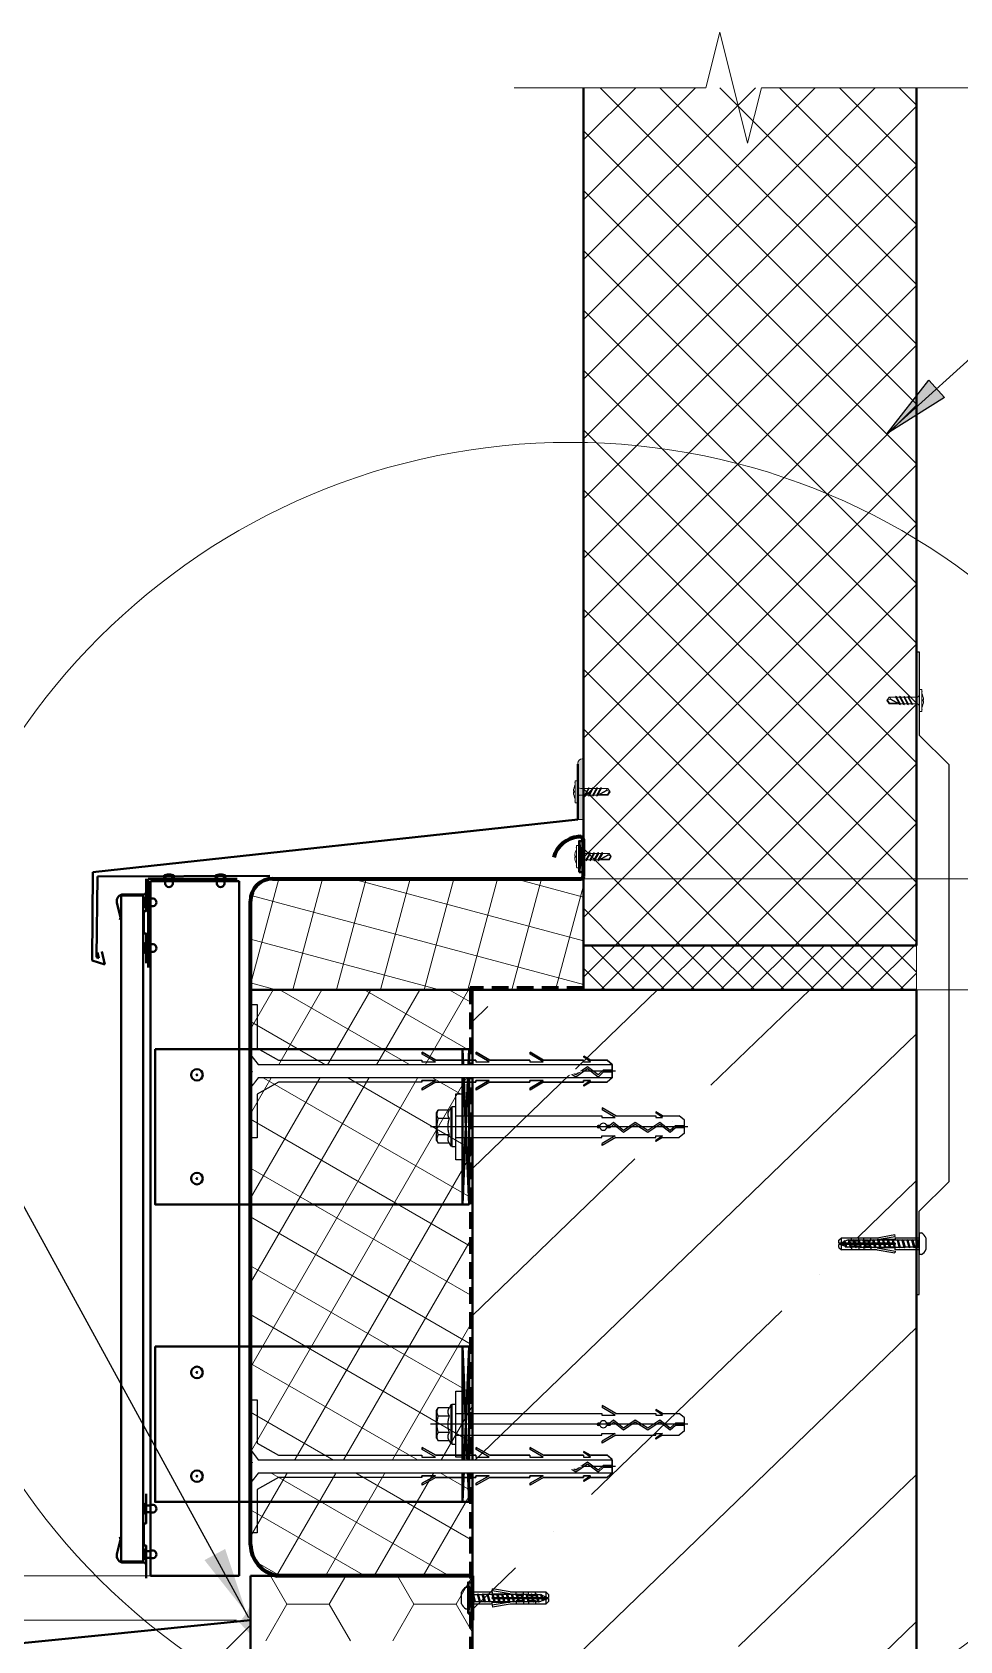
# Model space of a CAD drawing. Header units: millimetres. Extents: x -3689 to 2883575, y -702957 to -604547.
# Drawn here: x 2756436 to 2756854, y -675889 to -675164 of the extents above; entities that cross this region are included whole.
import ezdxf

# ---------------------------------------------------------------- set-up
doc = ezdxf.new("R2010")
doc.units = ezdxf.units.MM
doc.set_wipeout_variables(frame=1)
doc.linetypes.add('DASHED2', pattern=[0.375, 0.25, -0.125])
for name, color, linetype, lineweight in [('_PP_Hatch', 9, 'Continuous', 9), ('_PP_Primary Line Continuous', 3, 'Continuous', 40), ('_Выноска', 7, 'Continuous', 15), ('K_Dim', 165, 'Continuous', 13), ('гидроветрозащита', 10, 'Continuous', 70), ('Гидроизоляция монолита', 30, 'DASHED2', 50), ('Стены сечение', 7, 'Continuous', 40), ('Штрих Мин. Вата', 40, 'Continuous', 15)]:
    doc.layers.add(name, color=color, linetype=linetype, lineweight=lineweight)
doc.layers.add('S-METL', color=14, linetype='Continuous')
doc.layers.add('S-WALL-PATT', color=181, linetype='Continuous')

# ---------------------------------------------------------------- blocks, each defined once
blk = doc.blocks.new('*U780')
at = {"color": 7}
for points in [[(-60.61, -10.61), (-50, 0)], [(-50, 0), (100.39, 0)], [(111, -10.61), (100.39, 0)], [(-80.61, -11.61), (-90.61, -11.61), (-90.61, -10.61), (-60.61, -10.61)], [(131, -11.61), (141, -11.61), (141, -10.61), (111, -10.61)]]:
    blk.add_lwpolyline(points, dxfattribs=at)
blk = doc.blocks.new('шуруп 4х40')
at = {"color": 0}
for p, q in [((-3.23, -2.91), (-3.23, 2.91)), ((-1.13, 5.33), (0, 5.33)), ((0, -5.33), (0, 5.33)), ((0, 1.92), (0.08, 2)), ((0.79, -1.73), (0, 1.1)), ((1.1, -2), (0.08, 2)), ((0.08, 2), (0.39, 1.73)), ((1.36, -1.73), (0.39, 1.73)), ((2.26, 1.73), (0.39, 1.73)), ((2.26, 1.73), (2.52, 2)), ((3.23, -1.73), (2.26, 1.73)), ((3.54, -2), (2.52, 2)), ((2.52, 2), (2.83, 1.73)), ((3.8, -1.73), (2.83, 1.73)), ((2.83, 1.73), (4.66, 1.73)), ((4.66, 1.73), (4.92, 2)), ((5.63, -1.73), (4.66, 1.73)), ((5.94, -2), (4.92, 2)), ((4.92, 2), (5.23, 1.73)), ((6.2, -1.73), (5.23, 1.73)), ((5.23, 1.73), (7.09, 1.73)), ((7.09, 1.73), (7.35, 2)), ((8.06, -1.73), (7.09, 1.73)), ((8.37, -2), (7.35, 2)), ((7.35, 2), (7.66, 1.73)), ((8.63, -1.73), (7.66, 1.73)), ((9.53, 1.73), (7.66, 1.73)), ((9.53, 1.73), (9.78, 2)), ((10.5, -1.73), (9.53, 1.73)), ((10.81, -2), (9.78, 2)), ((9.78, 2), (10.09, 1.73)), ((11.06, -1.73), (10.09, 1.73)), ((11.96, 1.73), (10.09, 1.73)), ((11.96, 1.73), (12.22, 2)), ((12.93, -1.73), (11.96, 1.73)), ((13.24, -2), (12.22, 2)), ((12.22, 2), (12.53, 1.73)), ((13.5, -1.73), (12.53, 1.73)), ((12.53, 1.73), (14.36, 1.73)), ((14.36, 1.73), (14.62, 2)), ((15.33, -1.73), (14.36, 1.73)), ((15.64, -2), (14.62, 2)), ((14.62, 2), (14.93, 1.73)), ((15.9, -1.73), (14.93, 1.73)), ((14.93, 1.73), (16.79, 1.73)), ((16.79, 1.73), (17.05, 2)), ((17.77, -1.73), (16.79, 1.73)), ((18.08, -2), (17.05, 2)), ((17.05, 2), (17.36, 1.73)), ((18.33, -1.73), (17.36, 1.73)), ((19.19, 1.73), (17.36, 1.73)), ((19.19, 1.73), (19.45, 2)), ((20.17, -1.73), (19.19, 1.73)), ((20.48, -2), (19.45, 2)), ((19.45, 2), (19.76, 1.73)), ((20.73, -1.73), (19.76, 1.73)), ((21.63, 1.73), (19.76, 1.73)), ((21.63, 1.73), (21.89, 2)), ((22.6, -1.73), (21.63, 1.73)), ((22.91, -2), (21.89, 2)), ((21.89, 2), (22.2, 1.73)), ((23.17, -1.73), (22.2, 1.73)), ((24.03, 1.73), (22.2, 1.73)), ((24.03, 1.73), (24.29, 2)), ((25, -1.73), (24.03, 1.73)), ((25.31, -2), (24.29, 2)), ((24.29, 2), (24.6, 1.73)), ((25.57, -1.73), (24.6, 1.73)), ((26.46, 1.73), (24.6, 1.73)), ((26.46, 1.73), (26.72, 2)), ((27.43, -1.73), (26.46, 1.73)), ((27.74, -2), (26.72, 2)), ((26.72, 2), (27.03, 1.73)), ((28, -1.73), (27.03, 1.73)), ((28.86, 1.73), (27.03, 1.73)), ((28.86, 1.73), (29.12, 2)), ((29.83, -1.73), (28.86, 1.73)), ((30.14, -2), (29.12, 2)), ((29.12, 2), (29.43, 1.73)), ((30.4, -1.73), (29.43, 1.73)), ((29.43, 1.73), (31.26, 1.73)), ((31.26, 1.73), (31.52, 2)), ((32.23, -1.73), (31.26, 1.73)), ((32.54, -2), (31.52, 2)), ((31.52, 2), (31.83, 1.73)), ((32.8, -1.73), (31.83, 1.73)), ((31.83, 1.73), (33.76, 1.73)), ((33.76, 1.73), (34.02, 2)), ((34.73, -1.73), (33.76, 1.73)), ((35.04, -2), (34.02, 2)), ((34.02, 2), (34.33, 1.73)), ((35.3, -1.73), (34.33, 1.73)), ((34.33, 1.73), (35.67, 1.73)), ((36.25, 1.5), (35.67, 1.73)), ((36.52, 1.68), (36.25, 1.5)), ((36.95, -1.22), (36.25, 1.5)), ((37.25, -1.39), (36.52, 1.68)), ((36.91, 1.24), (36.52, 1.68)), ((37.44, -1.02), (36.91, 1.24)), ((40, 0), (36.91, 1.24)), ((37.44, -1.02), (40, 0)), ((-1.13, -5.33), (0, -5.33)), ((0, -1.73), (0.79, -1.73)), ((0.79, -1.73), (1.1, -2)), ((1.36, -1.73), (1.1, -2)), ((1.36, -1.73), (3.23, -1.73)), ((3.23, -1.73), (3.54, -2)), ((3.8, -1.73), (3.54, -2)), ((3.8, -1.73), (5.63, -1.73)), ((5.63, -1.73), (5.94, -2)), ((6.2, -1.73), (5.94, -2)), ((6.2, -1.73), (8.06, -1.73)), ((8.06, -1.73), (8.37, -2)), ((8.63, -1.73), (8.37, -2)), ((8.63, -1.73), (10.5, -1.73)), ((10.5, -1.73), (10.81, -2)), ((11.06, -1.73), (10.81, -2)), ((11.06, -1.73), (12.93, -1.73)), ((12.93, -1.73), (13.24, -2)), ((13.5, -1.73), (13.24, -2)), ((13.5, -1.73), (15.33, -1.73)), ((15.33, -1.73), (15.64, -2)), ((15.9, -1.73), (15.64, -2)), ((15.9, -1.73), (17.77, -1.73)), ((17.77, -1.73), (18.08, -2)), ((18.33, -1.73), (18.08, -2)), ((18.33, -1.73), (20.17, -1.73)), ((20.17, -1.73), (20.48, -2)), ((20.73, -1.73), (20.48, -2)), ((20.73, -1.73), (22.6, -1.73)), ((22.6, -1.73), (22.91, -2)), ((23.17, -1.73), (22.91, -2)), ((23.17, -1.73), (25, -1.73)), ((25, -1.73), (25.31, -2)), ((25.57, -1.73), (25.31, -2)), ((25.57, -1.73), (27.43, -1.73)), ((27.43, -1.73), (27.74, -2)), ((28, -1.73), (27.74, -2)), ((28, -1.73), (29.83, -1.73)), ((29.83, -1.73), (30.14, -2)), ((30.4, -1.73), (30.14, -2)), ((30.4, -1.73), (32.23, -1.73)), ((32.23, -1.73), (32.54, -2)), ((32.8, -1.73), (32.54, -2)), ((32.8, -1.73), (34.73, -1.73)), ((34.73, -1.73), (35.04, -2)), ((35.3, -1.73), (35.04, -2)), ((35.3, -1.73), (35.67, -1.73)), ((35.67, -1.73), (36.95, -1.22)), ((36.95, -1.22), (37.25, -1.39)), ((37.25, -1.39), (37.44, -1.02))]:
    blk.add_line(p, q, dxfattribs=at)
for centre, start, end in [((1.84, 0.64), 122.32345, 155.86419), ((1.84, -0.64), 204.13581, 237.67655)]:
    blk.add_arc(centre, 5.56, start, end, dxfattribs=at)
blk = doc.blocks.new('дюбель 6х40')
for p, q in [((0, 3), (12, 3)), ((0, -3), (0, 3)), ((11.98, 3.63), (12.13, 4.52)), ((21, 2.11), (11.98, 3.63)), ((12, 3), (12, 2.1)), ((12, 2.1), (21, 2.1)), ((12, 0.3), (40, 0.3)), ((12, -0.3), (12, 0.3)), ((21, 3), (12.13, 4.52)), ((21, 3), (38.61, 3)), ((24.01, 1.2), (24.01, 3)), ((24.01, 1.2), (27.61, 1.2)), ((27.61, 1.2), (27.61, 3)), ((30.01, 1.2), (30.01, 3)), ((30.01, 1.2), (33.61, 1.2)), ((33.61, 1.2), (33.61, 3)), ((38.61, 3), (38.61, 0.3)), ((40, 1.8), (38.61, 3)), ((40, 1.8), (40, 0.3)), ((12, -3), (0, -3)), ((21, -2.11), (11.98, -3.63)), ((11.98, -3.63), (12.13, -4.52)), ((12, -0.3), (40, -0.3)), ((12, -2.1), (21, -2.1)), ((12, -3), (12, -2.1)), ((21, -3), (12.13, -4.52)), ((38.61, -3), (21, -3)), ((24.01, -1.2), (27.61, -1.2)), ((24.01, -1.2), (24.01, -3)), ((27.61, -1.2), (27.61, -3)), ((30.01, -1.2), (33.61, -1.2)), ((30.01, -1.2), (30.01, -3)), ((33.61, -1.2), (33.61, -3)), ((38.61, -0.3), (38.61, -3)), ((40, -1.8), (38.61, -3)), ((40, -0.3), (40, -1.8))]:
    blk.add_line(p, q)
blk = doc.blocks.new('*U636')
for name in ['шуруп 4х40', 'дюбель 6х40']:
    blk.add_blockref(name, (0, 0))
blk = doc.blocks.new('4.2x16')
at = {"lineweight": 0}
for p, q in [((-1.2, 5.3), (-1.2, -5.3)), ((14.88, 1.6), (16, 0))]:
    blk.add_line(p, q, dxfattribs=at)
for points in [[(-1.2, 3.6, 0.114819), (-2.1, 0.25), (-1.6, 0.25), (-1.6, -0.25), (-2.1, -0.25, 0.114819), (-1.2, -3.6)], [(0, -5.3), (0, 5.3, 0.414214), (-0.2, 5.5), (-1, 5.5, 0.414214), (-1.2, 5.3, 0.209763), (-1.2, 3.8)], [(0, 3.1, 0.414214), (1.5, 1.6), (3.3, 1.6), (3.59, 2.1)], [(14.23, -0.83, 0.131652), (14.88, -1.6), (16, 0), (14.23, -0.83), (9.88, 1.6), (14.88, 1.6), (14.72, 1.3), (15.72, -0.13)], [(-1.2, -3.8, 0.209763), (-1.2, -5.3, 0.414214), (-1, -5.5), (-0.2, -5.5, 0.414214), (0, -5.3)], [(5.15, -1.6), (1.5, -1.6, 0.414214), (0, -3.1)]]:
    blk.add_lwpolyline(points, format="xyb", dxfattribs=at)
for points in [[(0, -1.6), (0, -1.6), (0, 1.6)], [(3.59, 2.1), (5.44, -2.1)], [(3.88, 1.6), (5.3, 1.6)], [(5.59, 2.1), (7.44, -2.1)], [(5.88, 1.6), (7.3, 1.6)], [(7.59, 2.1), (9.44, -2.1)], [(7.88, 1.6), (9.3, 1.6)], [(14.72, 1.3), (11.03, 1.3), (14.57, -0.67)], [(7.15, -1.6), (5.73, -1.6)], [(9.15, -1.6), (7.73, -1.6)], [(11.15, -1.6), (9.73, -1.6)], [(11.73, -1.6), (11.44, -2.1)], [(14.88, -1.6), (11.73, -1.6)]]:
    blk.add_lwpolyline(points, dxfattribs=at)
for points in [[(3.59, 2.1), (5.73, -1.6), (5.44, -2.1), (3.3, 1.6)], [(5.3, 1.6), (5.59, 2.1), (7.73, -1.6), (7.44, -2.1)], [(7.3, 1.6), (7.59, 2.1), (9.73, -1.6), (9.44, -2.1)], [(9.59, 2.1), (11.44, -2.1), (9.3, 1.6), (9.59, 2.1), (11.73, -1.6)]]:
    blk.add_lwpolyline(points, close=True, dxfattribs=at)
blk = doc.blocks.new('*U549')
blk.add_blockref('4.2x16', (0, 0))

msp = doc.modelspace()

# ---------------------------------------------------------------- hatches: boundary and pattern name
for points in [[(2756820.846, -675344.713), (2756839.4859, -675320.6187), (2756846.6026, -675328.447)], [(2756532.2055, -675876.0878), (2756513.3115, -675852.1922), (2756522.6237, -675847.1711)]]:
    msp.add_hatch(color=7).paths.add_polyline_path(points, flags=0)
at = {"layer": '_Выноска'}
h = msp.add_hatch(color=7, dxfattribs=at)
h.set_gradient(color2=(0, 0, 0))
edge = h.paths.add_edge_path()
edge.add_line((2756681.4201, -675493.5664), (2756681.4201, -675518.5664))
edge.add_line((2756681.4201, -675518.5664), (2756684.0086, -675518.5664))
edge.add_line((2756684.0086, -675518.5664), (2756684.0086, -675491.1888))
edge.add_line((2756684.0086, -675491.1888), (2756683.4201, -675491.1888))
edge.add_arc((2756683.4201, -675493.1888), 2, 90, 180)
edge.add_line((2756681.4201, -675493.1888), (2756681.4201, -675493.5664))
at = {"layer": 'S-WALL-PATT'}
h = msp.add_hatch(color=7, dxfattribs=at)
h.dxf.hatch_style = 1
edge = h.paths.add_edge_path()
edge.add_line((2756528.9064, -675880.1231), (2756533.9064, -675885.6086))
edge.add_line((2756533.9064, -675885.6086), (2756534.0159, -675872.0478))
edge.add_arc((2756514.4526, -675865.3234), 20.6868, 314.3226031, 341.0309491, ccw=False)

# ---------------------------------------------------------------- linework, layer by layer
at = {"color": 7}
for p, q in [((2756820.846, -675344.713), (2756961.8196, -675216.5554)), ((2756820.846, -675344.713), (2756839.4859, -675320.6187)), ((2756839.4859, -675320.6187), (2756846.6026, -675328.447)), ((2756846.6026, -675328.447), (2756820.846, -675344.713)), ((2756698.4428, -675631.9413), (2756647.0086, -675631.9413)), ((2756663.4472, -675632.4121), (2756662.4918, -675632.4121)), ((2756696.6164, -675632.4121), (2756696.6164, -675631.4828)), ((2756697.0086, -675634.8934), (2756697.0086, -675628.9893)), ((2756647.0086, -675636.9413), (2756659.7763, -675636.9413)), ((2756665.8427, -675636.1568), (2756659.9378, -675639.566)), ((2756666.0529, -675636.9413), (2756659.9378, -675640.4719)), ((2756659.9378, -675640.4719), (2756659.9378, -675639.5542)), ((2756666.0529, -675636.9413), (2756684.0372, -675636.9413)), ((2756684.0372, -675636.9413), (2756684.0372, -675636.1568)), ((2756684.0372, -675636.1568), (2756687.1755, -675636.1568)), ((2756687.1755, -675636.1568), (2756684.1179, -675638.2537)), ((2756687.1755, -675636.9413), (2756684.1179, -675638.7066)), ((2756684.1179, -675638.7066), (2756684.1179, -675638.2478)), ((2756687.1755, -675636.9413), (2756694.6549, -675636.9413)), ((2756697.0086, -675634.9799), (2756694.6549, -675636.9413)), ((2756624.7774, -675648.2184), (2756624.2821, -675648.2184)), ((2756624.7774, -675665.6643), (2756624.2821, -675665.6643)), ((2756624.7774, -675782.2869), (2756624.2821, -675782.2869)), ((2756624.7774, -675799.7329), (2756624.2821, -675799.7329)), ((2756698.4428, -675809.9595), (2756647.0086, -675809.9595)), ((2756665.8427, -675814.1749), (2756659.9378, -675817.5841)), ((2756663.4472, -675810.4303), (2756662.4918, -675810.4303)), ((2756684.0372, -675814.9595), (2756684.0372, -675814.1749)), ((2756684.0372, -675814.1749), (2756687.1755, -675814.1749)), ((2756687.1755, -675814.1749), (2756684.1179, -675816.2718)), ((2756697.0086, -675812.9981), (2756694.6549, -675814.9595)), ((2756696.6164, -675810.4303), (2756696.6164, -675809.5009)), ((2756697.0086, -675812.9116), (2756697.0086, -675807.0074)), ((2756647.0086, -675814.9595), (2756659.7763, -675814.9595)), ((2756666.0529, -675814.9595), (2756659.9378, -675818.4901)), ((2756659.9378, -675818.4901), (2756659.9378, -675817.5723)), ((2756666.0529, -675814.9595), (2756684.0372, -675814.9595)), ((2756687.1755, -675814.9595), (2756684.1179, -675816.7248)), ((2756684.1179, -675816.7248), (2756684.1179, -675816.2659)), ((2756687.1755, -675814.9595), (2756694.6549, -675814.9595))]:
    msp.add_line(p, q, dxfattribs=at)
at = {"color": 7, "ltscale": 5}
for p, q in [((2756617.8431, -675650.6949), (2756618.5294, -675649.5062)), ((2756617.8431, -675663.1878), (2756617.8431, -675650.6949)), ((2756623.5958, -675649.5062), (2756618.5294, -675649.5062)), ((2756623.5958, -675653.2237), (2756618.5294, -675653.2237)), ((2756624.2821, -675648.2184), (2756623.5958, -675649.5062)), ((2756624.2821, -675648.2184), (2756624.2821, -675665.6643)), ((2756623.5958, -675660.6589), (2756618.5294, -675660.6589)), ((2756617.8431, -675663.1878), (2756618.5294, -675664.3765)), ((2756623.5958, -675664.3765), (2756618.5294, -675664.3765)), ((2756624.2821, -675665.6643), (2756623.5958, -675664.3765)), ((2756617.8431, -675784.7634), (2756618.5294, -675783.5747)), ((2756617.8431, -675797.2563), (2756617.8431, -675784.7634)), ((2756623.5958, -675783.5747), (2756618.5294, -675783.5747)), ((2756624.2821, -675782.2869), (2756623.5958, -675783.5747)), ((2756624.2821, -675782.2869), (2756624.2821, -675799.7329)), ((2756623.5958, -675787.2923), (2756618.5294, -675787.2923)), ((2756617.8431, -675797.2563), (2756618.5294, -675798.4451)), ((2756623.5958, -675794.7275), (2756618.5294, -675794.7275)), ((2756623.5958, -675798.4451), (2756618.5294, -675798.4451)), ((2756624.2821, -675799.7329), (2756623.5958, -675798.4451))]:
    msp.add_line(p, q, dxfattribs=at)
at = {"color": 7, "ltscale": 3}
for p, q in [((2756624.7774, -675648.2184), (2756624.7774, -675665.6643)), ((2756624.7774, -675782.2869), (2756624.7774, -675799.7329))]:
    msp.add_line(p, q, dxfattribs=at)
at = {"color": 7, "ltscale": 7}
for p, q in [((2756626.5368, -675652.0278), (2756692.2763, -675652.0278)), ((2756698.5529, -675652.0278), (2756692.4378, -675648.4973)), ((2756692.4378, -675648.4973), (2756692.4378, -675649.415)), ((2756698.3427, -675652.8124), (2756692.4378, -675649.4032)), ((2756698.5529, -675652.0278), (2756716.5372, -675652.0278)), ((2756698.5529, -675652.0278), (2756716.5372, -675652.0278)), ((2756716.5372, -675652.0278), (2756716.5372, -675652.8124)), ((2756716.5372, -675652.8124), (2756719.6755, -675652.8124)), ((2756719.6755, -675652.0278), (2756716.6179, -675650.2626)), ((2756716.6179, -675650.2626), (2756716.6179, -675650.7214)), ((2756719.6755, -675652.8124), (2756716.6179, -675650.7155)), ((2756719.6755, -675652.0278), (2756727.1549, -675652.0278)), ((2756729.5086, -675653.9893), (2756727.1549, -675652.0278)), ((2756729.5086, -675659.8934), (2756729.5086, -675653.9893)), ((2756626.5368, -675661.8548), (2756692.2763, -675661.8548)), ((2756698.3427, -675661.0703), (2756692.4378, -675664.4795)), ((2756698.5529, -675661.8548), (2756692.4378, -675665.3854)), ((2756695.9472, -675657.4121), (2756694.9918, -675657.4121)), ((2756698.5529, -675661.8548), (2756716.5372, -675661.8548)), ((2756716.5372, -675661.8548), (2756716.5372, -675661.0703)), ((2756716.5372, -675661.0703), (2756719.6755, -675661.0703)), ((2756719.6755, -675661.0703), (2756716.6179, -675663.1671)), ((2756719.6755, -675661.8548), (2756716.6179, -675663.6201)), ((2756719.6755, -675661.8548), (2756727.1549, -675661.8548)), ((2756729.5086, -675659.8934), (2756727.1549, -675661.8548)), ((2756729.1164, -675657.4121), (2756729.1164, -675656.4828)), ((2756692.4378, -675665.3854), (2756692.4378, -675664.4677)), ((2756716.6179, -675663.6201), (2756716.6179, -675663.1613)), ((2756698.5529, -675786.0964), (2756692.4378, -675782.5658)), ((2756692.4378, -675782.5658), (2756692.4378, -675783.4835)), ((2756698.3427, -675786.881), (2756692.4378, -675783.4718)), ((2756719.6755, -675786.0964), (2756716.6179, -675784.3311)), ((2756716.6179, -675784.3311), (2756716.6179, -675784.79)), ((2756719.6755, -675786.881), (2756716.6179, -675784.7841)), ((2756626.5368, -675786.0964), (2756692.2763, -675786.0964)), ((2756695.9472, -675791.4806), (2756694.9918, -675791.4806)), ((2756698.5529, -675786.0964), (2756716.5372, -675786.0964)), ((2756698.5529, -675786.0964), (2756716.5372, -675786.0964)), ((2756716.5372, -675786.0964), (2756716.5372, -675786.881)), ((2756716.5372, -675786.881), (2756719.6755, -675786.881)), ((2756719.6755, -675786.0964), (2756727.1549, -675786.0964)), ((2756729.5086, -675788.0578), (2756727.1549, -675786.0964)), ((2756729.1164, -675791.4806), (2756729.1164, -675790.5513)), ((2756729.5086, -675793.9619), (2756729.5086, -675788.0578)), ((2756626.5368, -675795.9234), (2756692.2763, -675795.9234)), ((2756698.3427, -675795.1388), (2756692.4378, -675798.548)), ((2756698.5529, -675795.9234), (2756692.4378, -675799.454)), ((2756692.4378, -675799.454), (2756692.4378, -675798.5362)), ((2756698.5529, -675795.9234), (2756716.5372, -675795.9234)), ((2756716.5372, -675795.9234), (2756716.5372, -675795.1388)), ((2756716.5372, -675795.1388), (2756719.6755, -675795.1388)), ((2756719.6755, -675795.1388), (2756716.6179, -675797.2357)), ((2756719.6755, -675795.9234), (2756716.6179, -675797.6887)), ((2756716.6179, -675797.6887), (2756716.6179, -675797.2298)), ((2756719.6755, -675795.9234), (2756727.1549, -675795.9234)), ((2756729.5086, -675793.9619), (2756727.1549, -675795.9234))]:
    msp.add_line(p, q, dxfattribs=at)
at = {"color": 7, "ltscale": 10}
for p, q in [((2756730.9428, -675656.9413), (2756615.1471, -675656.9413)), ((2756730.9428, -675791.0099), (2756615.1471, -675791.0099))]:
    msp.add_line(p, q, dxfattribs=at)
at = {"color": 7}
for points in [[(2756647.0086, -675626.9413), (2756659.7763, -675626.9413), (2756659.7763, -675627.7259), (2756665.8427, -675627.7259), (2756659.9378, -675624.3167)], [(2756658.9664, -675631.4706), (2756658.144, -675631.4706)], [(2756658.9664, -675632.4121), (2756658.144, -675632.4121)], [(2756696.6164, -675631.4828), (2756692.9378, -675631.4828), (2756690.5963, -675633.6378), (2756685.8743, -675630.013), (2756680.5278, -675633.6378), (2756674.8301, -675630.013), (2756669.4836, -675633.6378), (2756665.0737, -675630.091), (2756663.4472, -675631.4706), (2756661.9601, -675631.4706)], [(2756696.6164, -675632.4121), (2756692.9378, -675632.4121), (2756690.5963, -675634.5671), (2756685.8743, -675630.9423), (2756680.5278, -675634.5671), (2756674.8301, -675630.9423), (2756669.4836, -675634.5671), (2756665.0737, -675631.0203), (2756663.4472, -675632.4121), (2756661.9601, -675632.4121)], [(2756659.7763, -675636.9413), (2756659.7763, -675636.1568), (2756665.8427, -675636.1568)], [(2756647.0086, -675804.9595), (2756659.7763, -675804.9595), (2756659.7763, -675805.7441), (2756665.8427, -675805.7441), (2756659.9378, -675802.3349)], [(2756658.9664, -675809.4888), (2756658.144, -675809.4888)], [(2756658.9664, -675810.4303), (2756658.144, -675810.4303)], [(2756659.7763, -675814.9595), (2756659.7763, -675814.1749), (2756665.8427, -675814.1749)], [(2756696.6164, -675809.5009), (2756692.9378, -675809.5009), (2756690.5963, -675811.656), (2756685.8743, -675808.0312), (2756680.5278, -675811.656), (2756674.8301, -675808.0312), (2756669.4836, -675811.656), (2756665.0737, -675808.1092), (2756663.4472, -675809.4888), (2756661.9601, -675809.4888)], [(2756696.6164, -675810.4303), (2756692.9378, -675810.4303), (2756690.5963, -675812.5853), (2756685.8743, -675808.9605), (2756680.5278, -675812.5853), (2756674.8301, -675808.9605), (2756669.4836, -675812.5853), (2756665.0737, -675809.0385), (2756663.4472, -675810.4303), (2756661.9601, -675810.4303)]]:
    msp.add_lwpolyline(points, dxfattribs=at)
at = {"color": 7, "ltscale": 5}
for points in [[(2756626.5368, -675642.082), (2756629.5086, -675642.082), (2756629.5086, -675671.8007), (2756626.5368, -675671.8007)], [(2756626.5368, -675776.1505), (2756629.5086, -675776.1505), (2756629.5086, -675805.8692), (2756626.5368, -675805.8692)]]:
    msp.add_lwpolyline(points, close=True, dxfattribs=at)
at = {"color": 7, "ltscale": 7}
for points in [[(2756624.7774, -675665.857), (2756626.5368, -675665.857), (2756626.5368, -675648.0257), (2756624.7774, -675648.0257)], [(2756624.7774, -675799.9255), (2756626.5368, -675799.9255), (2756626.5368, -675782.0943), (2756624.7774, -675782.0943)]]:
    msp.add_lwpolyline(points, close=True, dxfattribs=at)
for points in [[(2756692.2763, -675652.0278), (2756692.2763, -675652.8124), (2756698.3427, -675652.8124)], [(2756691.4664, -675656.4706), (2756690.644, -675656.4706)], [(2756691.4664, -675657.4121), (2756690.644, -675657.4121)], [(2756692.2763, -675661.8548), (2756692.2763, -675661.0703), (2756698.3427, -675661.0703)], [(2756729.1164, -675656.4828), (2756725.4378, -675656.4828), (2756723.0963, -675658.6378), (2756718.3743, -675655.013), (2756713.0278, -675658.6378), (2756707.3301, -675655.013), (2756701.9836, -675658.6378), (2756697.5737, -675655.091), (2756695.9472, -675656.4706), (2756694.4601, -675656.4706)], [(2756729.1164, -675657.4121), (2756725.4378, -675657.4121), (2756723.0963, -675659.5671), (2756718.3743, -675655.9423), (2756713.0278, -675659.5671), (2756707.3301, -675655.9423), (2756701.9836, -675659.5671), (2756697.5737, -675656.0203), (2756695.9472, -675657.4121), (2756694.4601, -675657.4121)], [(2756691.4664, -675790.5391), (2756690.644, -675790.5391)], [(2756691.4664, -675791.4806), (2756690.644, -675791.4806)], [(2756692.2763, -675786.0964), (2756692.2763, -675786.881), (2756698.3427, -675786.881)], [(2756729.1164, -675790.5513), (2756725.4378, -675790.5513), (2756723.0963, -675792.7064), (2756718.3743, -675789.0815), (2756713.0278, -675792.7064), (2756707.3301, -675789.0815), (2756701.9836, -675792.7064), (2756697.5737, -675789.1595), (2756695.9472, -675790.5391), (2756694.4601, -675790.5391)], [(2756729.1164, -675791.4806), (2756725.4378, -675791.4806), (2756723.0963, -675793.6357), (2756718.3743, -675790.0108), (2756713.0278, -675793.6357), (2756707.3301, -675790.0108), (2756701.9836, -675793.6357), (2756697.5737, -675790.0889), (2756695.9472, -675791.4806), (2756694.4601, -675791.4806)], [(2756692.2763, -675795.9234), (2756692.2763, -675795.1388), (2756698.3427, -675795.1388)]]:
    msp.add_lwpolyline(points, dxfattribs=at)
at = {"color": 7}
for centre, radius, start, end in [((2756658.144, -675631.9413), 0.4707, 90, 270), ((2756660.4632, -675631.9413), 1.5691, 17.4576031, 162.5423969), ((2756660.4632, -675631.9413), 1.5691, 197.4576031, 342.5423969), ((2756658.144, -675809.9595), 0.4707, 90, 270), ((2756660.4632, -675809.9595), 1.5691, 17.4576031, 162.5423969), ((2756660.4632, -675809.9595), 1.5691, 197.4576031, 342.5423969)]:
    msp.add_arc(centre, radius, start, end, dxfattribs=at)
at = {"color": 7, "ltscale": 7}
for centre, radius, start, end in [((2756690.644, -675656.9413), 0.4707, 90, 270), ((2756692.9632, -675656.9413), 1.5691, 17.4576031, 162.5423969), ((2756692.9632, -675656.9413), 1.5691, 197.4576031, 342.5423969), ((2756690.644, -675791.0099), 0.4707, 90, 270), ((2756692.9632, -675791.0099), 1.5691, 17.4576031, 162.5423969), ((2756692.9632, -675791.0099), 1.5691, 197.4576031, 342.5423969)]:
    msp.add_arc(centre, radius, start, end, dxfattribs=at)
at = {"color": 7, "ltscale": 5}
for points in [[(2756618.5294, -675649.5062), (2756617.4562, -675651.365), (2756618.5294, -675653.2237)], [(2756618.5294, -675653.2237), (2756617.4562, -675656.9413), (2756618.5294, -675660.6589)], [(2756623.5958, -675653.2237), (2756622.5226, -675651.365), (2756623.5958, -675649.5062)], [(2756623.5958, -675660.6589), (2756622.5226, -675656.9413), (2756623.5958, -675653.2237)], [(2756618.5294, -675660.6589), (2756617.4562, -675662.5177), (2756618.5294, -675664.3765)], [(2756623.5958, -675664.3765), (2756622.5226, -675662.5177), (2756623.5958, -675660.6589)], [(2756618.5294, -675783.5747), (2756617.4562, -675785.4335), (2756618.5294, -675787.2923)], [(2756623.5958, -675787.2923), (2756622.5226, -675785.4335), (2756623.5958, -675783.5747)], [(2756618.5294, -675787.2923), (2756617.4562, -675791.0099), (2756618.5294, -675794.7275)], [(2756623.5958, -675794.7275), (2756622.5226, -675791.0099), (2756623.5958, -675787.2923)], [(2756618.5294, -675794.7275), (2756617.4562, -675796.5863), (2756618.5294, -675798.4451)], [(2756623.5958, -675798.4451), (2756622.5226, -675796.5863), (2756623.5958, -675794.7275)]]:
    msp.add_rational_spline(points, [1.31624349047, 1.51986706708, 1.31624349047], degree=2, dxfattribs=at)
at = {"layer": '_PP_Hatch', "color": 7, "linetype": 'Continuous', "ltscale": 10}
for p, q in [((2756634.0086, -675675.7587), (2756717.3576, -675595.2696)), ((2756634.0086, -675645.2696), (2756634.0086, -675595.2696)), ((2756741.3882, -675638.2701), (2756785.9165, -675595.2696)), ((2756634.0086, -675609.5522), (2756640.9634, -675602.836)), ((2756634.0086, -675808.1718), (2756834.0086, -675615.034)), ((2756724.2589, -675654.8116), (2756724.2589, -675654.8116)), ((2756634.0086, -675741.9653), (2756707.1296, -675671.3532)), ((2756807.5544, -675706.7872), (2756834.0086, -675681.2406)), ((2756634.0086, -675735.2696), (2756634.0086, -675685.2696)), ((2756790.4251, -675723.3287), (2756790.4251, -675723.3287)), ((2756687.6494, -675822.578), (2756773.2958, -675739.8703)), ((2756634.0086, -675940.5848), (2756834.0086, -675747.4471)), ((2756634.0086, -675825.2696), (2756634.0086, -675775.2696)), ((2756753.8156, -675891.0952), (2756834.0086, -675813.6537)), ((2756670.5201, -675839.1196), (2756670.5201, -675839.1196)), ((2756634.0086, -675874.3783), (2756653.3909, -675855.6611)), ((2756634.0086, -676072.9979), (2756834.0086, -675879.8602))]:
    msp.add_line(p, q, dxfattribs=at)
at = {"layer": '_PP_Hatch', "color": 7, "ltscale": 10}
msp.add_line((2756634.0086, -675595.2696), (2756634.0086, -675995.2696), dxfattribs=at)
at = {"layer": '_PP_Hatch', "color": 7, "linetype": 'Continuous', "ltscale": 20}
msp.add_line((2756485.6432, -675929.9243), (2756533.7593, -675881.8083), dxfattribs=at)
at = {"layer": '_PP_Primary Line Continuous', "color": 7, "ltscale": 10}
for p, q in [((2756684.0086, -675188.866), (2756684.0086, -675575.2696)), ((2756834.0086, -675575.2696), (2756834.0086, -675188.866)), ((2756684.0086, -675545.2696), (2756544.0086, -675545.2696)), ((2756684.0086, -675595.2696), (2756684.0086, -675545.2696)), ((2756534.0086, -675555.2696), (2756534.0086, -675595.2696)), ((2756684.0086, -675575.2696), (2756834.0086, -675575.2696)), ((2756534.0086, -675595.2696), (2756684.0086, -675595.2696)), ((2756634.0086, -675595.2696), (2756534.0086, -675595.2696)), ((2756534.0086, -675595.2696), (2756534.0086, -675845.2696)), ((2756834.0086, -675595.2696), (2756634.0086, -675595.2696)), ((2756634.0086, -675595.2696), (2756634.0086, -675995.2696)), ((2756634.0086, -675859.2696), (2756634.0086, -675595.2696)), ((2756834.0086, -675995.2696), (2756834.0086, -675595.2696)), ((2756534.0086, -676295.2696), (2756534.0086, -675859.2696)), ((2756534.0086, -675859.2696), (2756634.0086, -675859.2696)), ((2756545.9494, -675859.2696), (2756634.0086, -675859.2696)), ((2756634.0086, -675859.2696), (2756634.0086, -676395.2696))]:
    msp.add_line(p, q, dxfattribs=at)
at = {"layer": '_PP_Primary Line Continuous', "color": 7}
for p, q in [((2756681.4201, -675493.5664), (2756681.4201, -675518.5664)), ((2756681.4201, -675518.5664), (2756463.0992, -675542.2696)), ((2756463.0992, -675542.2696), (2756462.7214, -675582.088)), ((2756463.0992, -675542.2696), (2756463.0992, -675542.2696)), ((2756465.0803, -675544.2696), (2756464.7353, -675580.637)), ((2756542.75, -675543.9122), (2756465.0803, -675544.2696)), ((2756528.0086, -675545.2696), (2756488.0086, -675545.2696)), ((2756488.0086, -675545.2696), (2756488.0086, -675585.2696)), ((2756485.716, -675552.7567), (2756475.716, -675552.7567)), ((2756475.716, -675552.7567), (2756475.716, -675852.7567)), ((2756485.716, -675852.7567), (2756485.716, -675552.7567)), ((2756489.0086, -675859.2696), (2756489.0086, -675546.2696)), ((2756489.0086, -675546.2696), (2756529.0086, -675546.2696)), ((2756529.0086, -675546.2696), (2756529.0086, -675859.2696)), ((2756462.7214, -675582.088), (2756468.4628, -675583.9435)), ((2756464.7353, -675580.637), (2756465.6868, -675580.9445)), ((2756465.6868, -675580.9445), (2756465.09, -675578.456)), ((2756468.4628, -675583.9435), (2756467.0348, -675577.9896)), ((2756475.716, -675852.7567), (2756485.716, -675852.7567)), ((2756529.0086, -675859.2696), (2756489.0086, -675859.2696)), ((2756634.0086, -675859.2696), (2756534.0086, -675859.2696))]:
    msp.add_line(p, q, dxfattribs=at)
for points in [[(2756682.0086, -675542.2696), (2756684.0086, -675542.2696), (2756684.0086, -675528.2696), (2756682.0086, -675528.2696), (2756682.0086, -675542.2696)], [(2756682.0086, -675528.2696), (2756684.0086, -675542.2696), (2756684.0086, -675528.2696), (2756682.0086, -675542.2696)], [(2756487.0086, -675583.2696), (2756487.0086, -675569.8598), (2756486.0086, -675569.8598), (2756486.0086, -675559.8598), (2756487.0086, -675559.8598), (2756487.0086, -675545.2696)], [(2756632.5086, -675691.9413), (2756629.5086, -675691.9413), (2756629.5086, -675621.9413), (2756632.5086, -675621.9413), (2756629.5086, -675691.9413), (2756632.5086, -675691.9413), (2756629.5086, -675621.9413)], [(2756632.5086, -675826.0099), (2756629.5086, -675826.0099), (2756629.5086, -675756.0099), (2756632.5086, -675756.0099), (2756629.5086, -675826.0099), (2756632.5086, -675826.0099), (2756629.5086, -675756.0099)], [(2756487.0086, -675822.2696), (2756487.0086, -675835.6793), (2756486.0086, -675835.6793), (2756486.0086, -675845.6793), (2756487.0086, -675845.6793), (2756487.0086, -675860.2696)], [(2756632.0086, -675876.2696), (2756634.0086, -675876.2696), (2756634.0086, -675862.2696), (2756632.0086, -675862.2696), (2756632.0086, -675876.2696)], [(2756632.0086, -675862.2696), (2756634.0086, -675876.2696), (2756634.0086, -675862.2696), (2756632.0086, -675876.2696)]]:
    msp.add_lwpolyline(points, dxfattribs=at)
for points in [[(2756487.0086, -675545.2696), (2756487.0086, -675551.2696, -0.41421356), (2756486.0086, -675552.2696), (2756476.8209, -675552.2696, 0.48584714), (2756473.9057, -675555.9776), (2756475.3939, -675562.1053, -0.14428134), (2756475.3392, -675563.2347), (2756475.1343, -675563.8235)], [(2756487.0086, -675860.2696), (2756487.0086, -675854.2696, 0.41421356), (2756486.0086, -675853.2696), (2756476.8209, -675853.2696, -0.48584714), (2756473.9057, -675849.5616), (2756475.3939, -675843.4339, 0.14428134), (2756475.3392, -675842.3045), (2756475.1343, -675841.7157)]]:
    msp.add_lwpolyline(points, format="xyb", dxfattribs=at)
for points in [[(2756494.8139, -675544.0161), (2756494.8139, -675544.2696), (2756495.8139, -675544.2696), (2756495.8139, -675546.2727, 1.79508785), (2756498.8139, -675546.2727), (2756498.8139, -675544.2696), (2756499.8139, -675544.2696), (2756499.8139, -675544.0161, 0.29532048)], [(2756518.0608, -675544.0161), (2756518.0608, -675544.2696), (2756519.0608, -675544.2696), (2756519.0608, -675546.2727, 1.79508785), (2756522.0608, -675546.2727), (2756522.0608, -675544.2696), (2756523.0608, -675544.2696), (2756523.0608, -675544.0161, 0.29532048)], [(2756486.7551, -675558.3852), (2756487.0086, -675558.3852), (2756487.0086, -675557.3852), (2756489.0118, -675557.3852, 1.79508785), (2756489.0118, -675554.3852), (2756487.0086, -675554.3852), (2756487.0086, -675553.3852), (2756486.7551, -675553.3852, 0.29532048)], [(2756486.7551, -675578.9695), (2756487.0086, -675578.9695), (2756487.0086, -675577.9695), (2756489.0118, -675577.9695, 1.79508785), (2756489.0118, -675574.9695), (2756487.0086, -675574.9695), (2756487.0086, -675573.9695), (2756486.7551, -675573.9695, 0.29532048)], [(2756486.7551, -675826.5439), (2756487.0086, -675826.5439), (2756487.0086, -675827.5439), (2756489.0118, -675827.5439, -1.79508785), (2756489.0118, -675830.5439), (2756487.0086, -675830.5439), (2756487.0086, -675831.5439), (2756486.7551, -675831.5439, -0.29532048)], [(2756486.7551, -675847.1282), (2756487.0086, -675847.1282), (2756487.0086, -675848.1282), (2756489.0118, -675848.1282, -1.79508785), (2756489.0118, -675851.1282), (2756487.0086, -675851.1282), (2756487.0086, -675852.1282), (2756486.7551, -675852.1282, -0.29532048)]]:
    msp.add_lwpolyline(points, format="xyb", close=True, dxfattribs=at)
for points in [[(2756491.0643, -675621.9413), (2756632.5086, -675621.9413), (2756632.5086, -675691.9413), (2756491.0643, -675691.9413)], [(2756491.0643, -675756.0099), (2756632.5086, -675756.0099), (2756632.5086, -675826.0099), (2756491.0643, -675826.0099)]]:
    msp.add_lwpolyline(points, close=True, dxfattribs=at)
for centre, radius in [((2756509.9192, -675633.581), 2.6067), ((2756509.9192, -675633.581), 0.2098), ((2756509.9192, -675680.3017), 2.6067), ((2756509.9192, -675680.3017), 0.2098), ((2756509.9192, -675767.6495), 2.6067), ((2756509.9192, -675767.6495), 0.2098), ((2756509.9192, -675814.3702), 2.6067), ((2756509.9192, -675814.3702), 0.2098)]:
    msp.add_circle(centre, radius, dxfattribs=at)
at = {"layer": '_PP_Primary Line Continuous', "color": 7, "ltscale": 10}
for centre, radius, start, end in [((2756544.0086, -675555.2696), 10, 90, 180), ((2756548.6518, -675844.8724), 14.6486, 181.5534899, 259.3691275)]:
    msp.add_arc(centre, radius, start, end, dxfattribs=at)
at = {"layer": '_Выноска', "color": 7}
for p, q in [((2756739.1452, -675188.866), (2756745.3952, -675163.866)), ((2756745.3952, -675163.866), (2756757.8952, -675213.866)), ((2756652.8212, -675188.866), (2756652.8212, -675188.866)), ((2756652.8212, -675188.866), (2756739.1452, -675188.866)), ((2756757.8952, -675213.866), (2756764.1452, -675188.866)), ((2756764.1452, -675188.866), (2756847.0084, -675188.866)), ((2756847.0084, -675188.866), (2756869.4697, -675188.866)), ((2756681.4201, -675493.1888), (2756681.4201, -675493.5664)), ((2756681.4201, -675493.5664), (2756681.4201, -675493.5664)), ((2756681.4201, -675493.5664), (2756681.4201, -675518.5664)), ((2756684.0086, -675491.1888), (2756683.4201, -675491.1888)), ((2756684.0086, -675518.5664), (2756684.0086, -675491.1888)), ((2756681.4201, -675518.5664), (2756684.0086, -675518.5664)), ((2756639.2586, -675545.2696), (2757104.6469, -675545.2696)), ((2756639.2586, -675595.2696), (2757104.6469, -675595.2696)), ((2756840.2586, -675595.2696), (2757104.6469, -675595.2696)), ((2756527.7586, -675859.2696), (2756058.39, -675859.2696)), ((2756527.7586, -675879.2696), (2756058.39, -675879.2696)), ((2756527.7586, -675879.2696), (2756058.39, -675879.2696))]:
    msp.add_line(p, q, dxfattribs=at)
msp.add_circle((2756678.0617, -675648.6609), 300, dxfattribs=at)
msp.add_arc((2756683.4201, -675493.1888), 2, 90, 180, dxfattribs=at)
at = {"layer": 'K_Dim', "color": 7}
for p, q in [((2756684.0086, -675575.2696), (2756834.0086, -675575.2696)), ((2756684.0086, -675595.2696), (2756684.0086, -675575.2696)), ((2756834.0086, -675575.2696), (2756834.0086, -675595.2696)), ((2756834.0086, -675595.2696), (2756684.0086, -675595.2696))]:
    msp.add_line(p, q, dxfattribs=at)
at = {"layer": 'гидроветрозащита', "color": 7}
for p, q in [((2756681.7942, -675526.3184), (2756681.7942, -675526.3184)), ((2756681.7942, -675526.3184), (2756681.7942, -675526.3184)), ((2756684.0086, -675544.2696), (2756684.0086, -675528.2696)), ((2756684.0086, -675544.2696), (2756684.0086, -675528.2696)), ((2756544.0086, -675545.2696), (2756683.0086, -675545.2696)), ((2756544.0086, -675545.2696), (2756683.0086, -675545.2696)), ((2756534.0086, -675845.2696), (2756534.0086, -675555.2696)), ((2756534.0086, -675845.2696), (2756534.0086, -675555.2696)), ((2756634.0086, -675859.2696), (2756545.9494, -675859.2696)), ((2756634.0086, -675859.2696), (2756545.9494, -675859.2696)), ((2756634.0086, -675879.2696), (2756634.0086, -675859.2696)), ((2756634.0086, -675879.2696), (2756634.0086, -675859.2696))]:
    msp.add_line(p, q, dxfattribs=at)
for centre, radius, start, end in [((2756682.8529, -675538.9746), 12.7005, 94.7820199, 164.6311534), ((2756682.8529, -675538.9746), 12.7005, 94.7820199, 164.6311534), ((2756682.1562, -675528.1397), 1.857, 355.9906888, 101.2421929), ((2756682.1562, -675528.1397), 1.857, 355.9906888, 101.2421929), ((2756544.0086, -675555.2696), 10, 90, 180), ((2756544.0086, -675555.2696), 10, 90, 180), ((2756683.0086, -675544.2696), 1, 270, 0), ((2756683.0086, -675544.2696), 1, 270, 0), ((2756548.6518, -675844.8724), 14.6486, 181.5534899, 259.3691275), ((2756548.6518, -675844.8724), 14.6486, 181.5534899, 259.3691275)]:
    msp.add_arc(centre, radius, start, end, dxfattribs=at)
at = {"layer": 'Гидроизоляция монолита', "color": 7, "ltscale": 30}
for p, q in [((2756684.0086, -675594.2696), (2756633.0086, -675594.2696)), ((2756633.0086, -675594.2696), (2756633.0086, -676395.2696))]:
    msp.add_line(p, q, dxfattribs=at)
at = {"layer": 'Стены сечение', "color": 7, "ltscale": 100}
for q in [(2756131.4019, -675919.8805), (2756534.0086, -676295.2696)]:
    msp.add_line((2756534.0086, -675879.2696), q, dxfattribs=at)
at = {"layer": 'Штрих Мин. Вата', "color": 7, "linetype": 'Continuous'}
for p, q in [((2756684.0086, -675212.4288), (2756707.5714, -675188.866)), ((2756684.0086, -675239.3695), (2756734.5122, -675188.866)), ((2756684.0086, -675266.3103), (2756761.4529, -675188.866)), ((2756684.0086, -675293.2511), (2756788.3937, -675188.866)), ((2756684.0086, -675320.1918), (2756815.3345, -675188.866)), ((2756834.0086, -675331.3803), (2756691.4944, -675188.866)), ((2756834.0086, -675304.4395), (2756718.4351, -675188.866)), ((2756834.0086, -675277.4988), (2756745.3759, -675188.866)), ((2756834.0086, -675250.558), (2756772.3167, -675188.866)), ((2756834.0086, -675223.6172), (2756799.2574, -675188.866)), ((2756834.0086, -675196.6765), (2756826.1982, -675188.866)), ((2756684.0086, -675347.1326), (2756834.0086, -675197.1326)), ((2756834.0086, -675358.3211), (2756684.0086, -675208.3211)), ((2756684.0086, -675374.0734), (2756834.0086, -675224.0734)), ((2756834.0086, -675385.2618), (2756684.0086, -675235.2618)), ((2756684.0086, -675401.0141), (2756834.0086, -675251.0141)), ((2756834.0086, -675412.2026), (2756684.0086, -675262.2026)), ((2756684.0086, -675427.9549), (2756834.0086, -675277.9549)), ((2756834.0086, -675439.1434), (2756684.0086, -675289.1434)), ((2756684.0086, -675454.8957), (2756834.0086, -675304.8957)), ((2756834.0086, -675466.0841), (2756684.0086, -675316.0841)), ((2756684.0086, -675481.8364), (2756834.0086, -675331.8364)), ((2756834.0086, -675493.0249), (2756684.0086, -675343.0249)), ((2756684.0086, -675508.7772), (2756834.0086, -675358.7772)), ((2756834.0086, -675519.9657), (2756684.0086, -675369.9657)), ((2756684.0086, -675535.718), (2756834.0086, -675385.718)), ((2756834.0086, -675546.9065), (2756684.0086, -675396.9065)), ((2756684.0086, -675562.6588), (2756834.0086, -675412.6588)), ((2756834.0086, -675573.8472), (2756684.0086, -675423.8472)), ((2756698.3386, -675575.2696), (2756834.0086, -675439.5995)), ((2756808.4902, -675575.2696), (2756684.0086, -675450.788)), ((2756725.2794, -675575.2696), (2756834.0086, -675466.5403)), ((2756781.5495, -675575.2696), (2756684.0086, -675477.7288)), ((2756752.2201, -675575.2696), (2756834.0086, -675493.4811)), ((2756754.6087, -675575.2696), (2756684.0086, -675504.6695)), ((2756779.1609, -675575.2696), (2756834.0086, -675520.4218)), ((2756727.6679, -675575.2696), (2756684.0086, -675531.6103)), ((2756534.0086, -675592.8229), (2756546.7505, -675545.2696)), ((2756553.0751, -675595.2696), (2756566.4725, -675545.2696)), ((2756572.7971, -675595.2696), (2756586.1945, -675545.2696)), ((2756684.0086, -675573.1875), (2756579.8174, -675545.2696)), ((2756592.5191, -675595.2696), (2756605.9165, -675545.2696)), ((2756612.2411, -675595.2696), (2756625.6386, -675545.2696)), ((2756631.9631, -675595.2696), (2756645.3606, -675545.2696)), ((2756651.6851, -675595.2696), (2756665.0826, -675545.2696)), ((2756684.0086, -675553.4655), (2756653.4209, -675545.2696)), ((2756684.0086, -675592.9095), (2756534.3183, -675552.8001)), ((2756671.4071, -675595.2696), (2756684.0086, -675548.2401)), ((2756806.1017, -675575.2696), (2756834.0086, -675547.3626)), ((2756700.7271, -675575.2696), (2756684.0086, -675558.5511)), ((2756619.2128, -675595.2696), (2756534.0086, -675572.4392)), ((2756833.0424, -675575.2696), (2756834.0086, -675574.3034)), ((2756684.0086, -675576.1291), (2756684.8682, -675575.2696)), ((2756684.0086, -675589.5995), (2756698.3386, -675575.2696)), ((2756707.2568, -675595.2696), (2756687.2568, -675575.2696)), ((2756691.809, -675595.2696), (2756711.809, -675575.2696)), ((2756720.7271, -675595.2696), (2756700.7271, -675575.2696)), ((2756705.2794, -675595.2696), (2756725.2794, -675575.2696)), ((2756734.1975, -675595.2696), (2756714.1975, -675575.2696)), ((2756718.7498, -675595.2696), (2756738.7498, -675575.2696)), ((2756747.6679, -675595.2696), (2756727.6679, -675575.2696)), ((2756732.2201, -675595.2696), (2756752.2201, -675575.2696)), ((2756761.1383, -675595.2696), (2756741.1383, -675575.2696)), ((2756745.6905, -675595.2696), (2756765.6905, -675575.2696)), ((2756774.6087, -675595.2696), (2756754.6087, -675575.2696)), ((2756759.1609, -675595.2696), (2756779.1609, -675575.2696)), ((2756788.0791, -675595.2696), (2756768.0791, -675575.2696)), ((2756772.6313, -675595.2696), (2756792.6313, -675575.2696)), ((2756801.5495, -675595.2696), (2756781.5495, -675575.2696)), ((2756786.1017, -675595.2696), (2756806.1017, -675575.2696)), ((2756815.0198, -675595.2696), (2756795.0198, -675575.2696)), ((2756799.5721, -675595.2696), (2756819.5721, -675575.2696)), ((2756828.4902, -675595.2696), (2756808.4902, -675575.2696)), ((2756813.0424, -675595.2696), (2756833.0424, -675575.2696)), ((2756834.0086, -675587.3176), (2756821.9606, -675575.2696)), ((2756693.7864, -675595.2696), (2756684.0086, -675585.4918)), ((2756826.5128, -675595.2696), (2756834.0086, -675587.7737)), ((2756545.6093, -675595.2696), (2756534.0086, -675592.1612)), ((2756534.0086, -675612.9932), (2756544.2414, -675595.2696)), ((2756534.0086, -675651.0932), (2756566.2385, -675595.2696)), ((2756534.0086, -675689.1932), (2756588.2355, -675595.2696)), ((2756534.0086, -675727.2932), (2756610.2326, -675595.2696)), ((2756534.0086, -675765.3932), (2756632.2296, -675595.2696)), ((2756634.0086, -675645.3229), (2756547.3138, -675595.2696)), ((2756634.0086, -675623.3258), (2756585.4138, -675595.2696)), ((2756634.0086, -675601.3288), (2756623.5138, -675595.2696)), ((2756634.0086, -675667.3199), (2756534.0086, -675609.5849)), ((2756534.0086, -675803.4932), (2756634.0086, -675630.2882)), ((2756634.0086, -675689.317), (2756534.0086, -675631.5819)), ((2756634.0086, -675711.314), (2756534.0086, -675653.579)), ((2756534.0086, -675841.5932), (2756634.0086, -675668.3882)), ((2756634.0086, -675733.3111), (2756534.0086, -675675.576)), ((2756634.0086, -675755.3081), (2756534.0086, -675697.5731)), ((2756545.8152, -675859.2437), (2756634.0086, -675706.4882)), ((2756634.0086, -675777.3051), (2756534.0086, -675719.5701)), ((2756634.0086, -675799.3022), (2756534.0086, -675741.5672)), ((2756567.7973, -675859.2696), (2756634.0086, -675744.5882)), ((2756634.0086, -675821.2992), (2756534.0086, -675763.5642)), ((2756589.7944, -675859.2696), (2756634.0086, -675782.6882)), ((2756634.0086, -675843.2963), (2756534.0086, -675785.5613)), ((2756623.5752, -675859.2696), (2756534.0086, -675807.5583)), ((2756611.7914, -675859.2696), (2756634.0086, -675820.7882)), ((2756585.4752, -675859.2696), (2756534.0086, -675829.5553)), ((2756547.3752, -675859.2696), (2756536.433, -675852.9521)), ((2756550.4706, -675872.0554), (2756543.0887, -675859.2696)), ((2756569.5207, -675872.0553), (2756576.9026, -675859.2696)), ((2756607.6206, -675872.0554), (2756600.2387, -675859.2696)), ((2756626.6707, -675872.0553), (2756634.0086, -675859.3457)), ((2756633.7884, -675859.2696), (2756634.0086, -675858.8882)), ((2756540.9457, -675888.5531), (2756550.4707, -675872.0553)), ((2756550.4708, -675872.0555), (2756569.5208, -675872.0555)), ((2756579.0456, -675888.5532), (2756569.5206, -675872.0554)), ((2756598.0957, -675888.5531), (2756607.6207, -675872.0553)), ((2756607.6208, -675872.0555), (2756626.6708, -675872.0555)), ((2756634.0086, -675884.7652), (2756626.6706, -675872.0554))]:
    msp.add_line(p, q, dxfattribs=at)

# ---------------------------------------------------------------- block references
at = {"layer": 'S-METL', "color": 7}
for name, p, xscale, yscale, zscale, rotation in [('*U780', (2756848.5169, -675556.273), 1.25, 1.25, 1.25, 270), ('*U549', (2756835.2586, -675464.9287), 0.9090909090909092, 0.9090909090909092, 0.9090909090909092, 180.0000000003209), ('*U549', (2756681.4201, -675506.0664), -0.9090909090909092, 0.9090909090909092, 0.9090909090909092, 180), ('*U549', (2756682.0086, -675535.2696), -0.9090909090909092, 0.9090909090909092, 0.9090909090909092, 180), ('*U636', (2756835.2586, -675709.6664), 0.906249999999818, 0.906249999999818, 0.906249999999818, 180)]:
    msp.add_blockref(name, p, dxfattribs=dict(at, xscale=xscale, yscale=yscale, zscale=zscale, rotation=rotation))
at = {"layer": 'S-METL', "color": 7, "xscale": 0.906249999999818, "yscale": 0.906249999999818, "zscale": 0.906249999999818}
msp.add_blockref('*U636', (2756632.0086, -675869.2696), dxfattribs=at)

# ---------------------------------------------------------------- next in the draw order: wipeouts: each hides what was drawn before it
at = {"color": 7, "lineweight": 0}
for points in [[(2756535.1429, -675637.6413), (2756535.1429, -675626.2413), (2756535.1429, -675626.2413), (2756535.1429, -675626.2413), (2756537.3745, -675629.1413), (2756537.3745, -675629.1413), (2756673.7664, -675629.1413), (2756683.4745, -675631.9413), (2756673.7664, -675634.7413), (2756537.3745, -675634.7413)], [(2756535.1429, -675815.6595), (2756535.1429, -675804.2595), (2756535.1429, -675804.2595), (2756535.1429, -675804.2595), (2756537.3745, -675807.1595), (2756537.3745, -675807.1595), (2756673.7664, -675807.1595), (2756683.4745, -675809.9595), (2756673.7664, -675812.7595), (2756537.3745, -675812.7595)]]:
    msp.add_wipeout(points, dxfattribs=at)

# ---------------------------------------------------------------- next in the draw order: linework, layer by layer
at = {"color": 7}
for p, q in [((2756533.3565, -675878.1906), (2756287.7083, -675429.4346)), ((2756617.321, -675636.1568), (2756611.4161, -675639.566)), ((2756617.5312, -675636.9413), (2756611.4161, -675640.4719)), ((2756611.4161, -675640.4719), (2756611.4161, -675639.5542)), ((2756617.321, -675814.1749), (2756611.4161, -675817.5841)), ((2756617.5312, -675814.9595), (2756611.4161, -675818.4901)), ((2756611.4161, -675818.4901), (2756611.4161, -675817.5723))]:
    msp.add_line(p, q, dxfattribs=at)
at = {"color": 7, "ltscale": 7}
for p, q in [((2756617.5312, -675636.9413), (2756635.5155, -675636.9413)), ((2756641.5818, -675636.1568), (2756635.6769, -675639.566)), ((2756641.7921, -675636.9413), (2756635.6769, -675640.4719)), ((2756635.6769, -675640.4719), (2756635.6769, -675639.5542)), ((2756641.7921, -675636.9413), (2756659.7763, -675636.9413)), ((2756641.5818, -675814.1749), (2756635.6769, -675817.5841)), ((2756617.5312, -675814.9595), (2756635.5155, -675814.9595)), ((2756641.7921, -675814.9595), (2756635.6769, -675818.4901)), ((2756635.6769, -675818.4901), (2756635.6769, -675817.5723)), ((2756641.7921, -675814.9595), (2756659.7763, -675814.9595))]:
    msp.add_line(p, q, dxfattribs=at)
at = {"color": 7}
for points in [[(2756611.4161, -675624.3285), (2756611.4161, -675623.4108), (2756617.5312, -675626.9413), (2756635.5155, -675626.9413), (2756635.5155, -675627.7259), (2756641.5818, -675627.7259), (2756635.6769, -675624.3167), (2756635.6769, -675623.4108), (2756641.7921, -675626.9413), (2756659.7763, -675626.9413), (2756659.7763, -675627.7259), (2756665.8427, -675627.7259), (2756659.9378, -675624.3167), (2756659.9378, -675623.4108), (2756666.0529, -675626.9413), (2756684.0372, -675626.9413), (2756684.0372, -675627.7259), (2756687.1755, -675627.7259), (2756684.1179, -675625.6349), (2756684.1179, -675625.176), (2756687.1755, -675626.9413), (2756694.6549, -675626.9413), (2756696.9434, -675628.9413), (2756696.948, -675634.9413), (2756694.6549, -675636.9413), (2756687.1755, -675636.9413), (2756684.1179, -675638.7066), (2756684.1179, -675638.2478), (2756687.1755, -675636.1568), (2756684.0372, -675636.1568), (2756684.0372, -675636.9413), (2756666.0529, -675636.9413), (2756659.9378, -675640.4719), (2756659.9378, -675639.566), (2756665.8427, -675636.1568), (2756659.7763, -675636.1568), (2756659.7763, -675636.9413), (2756641.7921, -675636.9413), (2756635.6769, -675640.4719), (2756635.6769, -675639.5542), (2756641.5818, -675636.1568), (2756635.5155, -675636.1568), (2756635.5155, -675636.9413), (2756617.5312, -675636.9413), (2756611.4161, -675640.4719), (2756611.4161, -675639.5542), (2756617.321, -675636.1568), (2756611.2546, -675636.1568), (2756611.2546, -675636.9413), (2756546.7233, -675636.9413), (2756537.0086, -675642.3211), (2756537.0086, -675661.9413), (2756534.0086, -675661.9413), (2756534.0086, -675601.9413), (2756537.0086, -675601.9413), (2756537.0086, -675621.5616), (2756546.7233, -675626.9413), (2756611.2546, -675626.9413), (2756611.2546, -675627.7259), (2756617.321, -675627.7259), (2756611.4161, -675624.3167)], [(2756696.948, -675634.9413), (2756537.4358, -675634.9413), (2756534.6484, -675638.5919), (2756534.6484, -675638.5919), (2756534.0086, -675638.5919), (2756534.0086, -675625.2908), (2756534.6484, -675625.2908), (2756534.6484, -675625.2908), (2756537.4358, -675628.9413), (2756696.9434, -675628.9413)], [(2756666.0529, -675626.9413), (2756659.9378, -675623.4108), (2756659.9378, -675624.3285)], [(2756684.0372, -675626.9413), (2756666.0529, -675626.9413), (2756684.0372, -675626.9413), (2756684.0372, -675627.7259), (2756687.1755, -675627.7259), (2756684.1179, -675625.629)], [(2756697.0086, -675628.9028), (2756694.6549, -675626.9413), (2756687.1755, -675626.9413), (2756684.1179, -675625.176), (2756684.1179, -675625.6349)], [(2756611.2546, -675636.9413), (2756611.2546, -675636.1568), (2756617.321, -675636.1568)], [(2756611.4161, -675802.3467), (2756611.4161, -675801.4289), (2756617.5312, -675804.9595), (2756635.5155, -675804.9595), (2756635.5155, -675805.7441), (2756641.5818, -675805.7441), (2756635.6769, -675802.3349), (2756635.6769, -675801.4289), (2756641.7921, -675804.9595), (2756659.7763, -675804.9595), (2756659.7763, -675805.7441), (2756665.8427, -675805.7441), (2756659.9378, -675802.3349), (2756659.9378, -675801.4289), (2756666.0529, -675804.9595), (2756684.0372, -675804.9595), (2756684.0372, -675805.7441), (2756687.1755, -675805.7441), (2756684.1179, -675803.6531), (2756684.1179, -675803.1942), (2756687.1755, -675804.9595), (2756694.6549, -675804.9595), (2756696.9434, -675806.9595), (2756696.948, -675812.9595), (2756694.6549, -675814.9595), (2756687.1755, -675814.9595), (2756684.1179, -675816.7248), (2756684.1179, -675816.2659), (2756687.1755, -675814.1749), (2756684.0372, -675814.1749), (2756684.0372, -675814.9595), (2756666.0529, -675814.9595), (2756659.9378, -675818.4901), (2756659.9378, -675817.5841), (2756665.8427, -675814.1749), (2756659.7763, -675814.1749), (2756659.7763, -675814.9595), (2756641.7921, -675814.9595), (2756635.6769, -675818.4901), (2756635.6769, -675817.5723), (2756641.5818, -675814.1749), (2756635.5155, -675814.1749), (2756635.5155, -675814.9595), (2756617.5312, -675814.9595), (2756611.4161, -675818.4901), (2756611.4161, -675817.5723), (2756617.321, -675814.1749), (2756611.2546, -675814.1749), (2756611.2546, -675814.9595), (2756546.7233, -675814.9595), (2756537.0086, -675820.3393), (2756537.0086, -675839.9595), (2756534.0086, -675839.9595), (2756534.0086, -675779.9595), (2756537.0086, -675779.9595), (2756537.0086, -675799.5797), (2756546.7233, -675804.9595), (2756611.2546, -675804.9595), (2756611.2546, -675805.7441), (2756617.321, -675805.7441), (2756611.4161, -675802.3349)], [(2756696.948, -675812.9595), (2756537.4358, -675812.9595), (2756534.6484, -675816.6101), (2756534.6484, -675816.6101), (2756534.0086, -675816.6101), (2756534.0086, -675803.309), (2756534.6484, -675803.309), (2756534.6484, -675803.309), (2756537.4358, -675806.9595), (2756696.9434, -675806.9595)], [(2756666.0529, -675804.9595), (2756659.9378, -675801.4289), (2756659.9378, -675802.3467)], [(2756684.0372, -675804.9595), (2756666.0529, -675804.9595), (2756684.0372, -675804.9595), (2756684.0372, -675805.7441), (2756687.1755, -675805.7441), (2756684.1179, -675803.6472)], [(2756697.0086, -675806.9209), (2756694.6549, -675804.9595), (2756687.1755, -675804.9595), (2756684.1179, -675803.1942), (2756684.1179, -675803.6531)], [(2756611.2546, -675814.9595), (2756611.2546, -675814.1749), (2756617.321, -675814.1749)]]:
    msp.add_lwpolyline(points, dxfattribs=at)
at = {"color": 7, "ltscale": 7}
for points in [[(2756617.5312, -675626.9413), (2756635.5155, -675626.9413), (2756617.5312, -675626.9413), (2756611.4161, -675623.4108), (2756611.4161, -675624.3285)], [(2756635.5155, -675626.9413), (2756635.5155, -675627.7259), (2756641.5818, -675627.7259), (2756635.6769, -675624.3167)], [(2756641.7921, -675626.9413), (2756659.7763, -675626.9413), (2756641.7921, -675626.9413), (2756635.6769, -675623.4108), (2756635.6769, -675624.3285)], [(2756635.5155, -675636.9413), (2756635.5155, -675636.1568), (2756641.5818, -675636.1568)], [(2756617.5312, -675804.9595), (2756635.5155, -675804.9595), (2756617.5312, -675804.9595), (2756611.4161, -675801.4289), (2756611.4161, -675802.3467)], [(2756635.5155, -675804.9595), (2756635.5155, -675805.7441), (2756641.5818, -675805.7441), (2756635.6769, -675802.3349)], [(2756641.7921, -675804.9595), (2756659.7763, -675804.9595), (2756641.7921, -675804.9595), (2756635.6769, -675801.4289), (2756635.6769, -675802.3467)], [(2756635.5155, -675814.9595), (2756635.5155, -675814.1749), (2756641.5818, -675814.1749)]]:
    msp.add_lwpolyline(points, dxfattribs=at)

doc.saveas('drawing.dxf')
